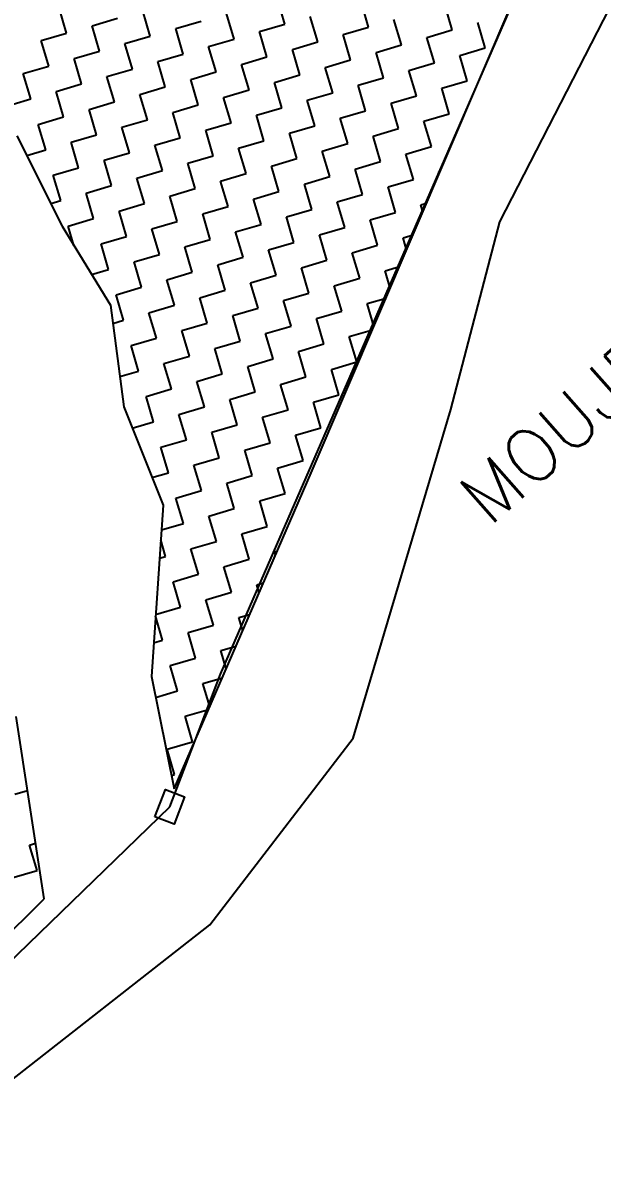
# Model space of a CAD drawing. Header units: metres. Extents: x 283645 to 285797, y 2017393 to 2020400.
# Drawn here: x 284914.7 to 285056.9, y 2017535.9 to 2017814.7 of the extents above; entities that cross this region are included whole.
import ezdxf

# ---------------------------------------------------------------- set-up
doc = ezdxf.new("R2010")
doc.units = ezdxf.units.M
for name, color, linetype in [('POLY_HATCH', 12, 'Continuous'), ('TEXT_MAPOUT', 7, 'Continuous'), ('V_BOUND_LINE', 7, 'Continuous'), ('VILLAGE BOUNDRY', 1, 'Continuous')]:
    doc.layers.add(name, color=color, linetype=linetype)
doc.styles.get("Standard").update_dxf_attribs({"font": 'simplex.shx'})

msp = doc.modelspace()

# ---------------------------------------------------------------- linework, layer by layer
msp.add_lwpolyline([(284947.14, 2017619.9), (284949.73, 2017626.66), (284954.4, 2017624.87), (284951.81, 2017618.11)], close=True)
at = {"layer": 'POLY_HATCH'}
for p, q in [((284985.46, 2017704.31), (285035.77, 2017821.82)), ((284913.27, 2017786.97), (284924.37, 2017764.83)), ((284924.37, 2017764.83), (284936.19, 2017745.43)), ((284936.19, 2017745.43), (284939.47, 2017720.48)), ((284939.47, 2017720.48), (284949.12, 2017696.38)), ((284951.84, 2017626.79), (284985.46, 2017704.31)), ((284949.12, 2017696.38), (284946.25, 2017654.35)), ((284946.25, 2017654.35), (284951.84, 2017626.79)), ((284919.96, 2017599.82), (284913.06, 2017644.56)), ((284841.54, 2017522.26), (284919.96, 2017599.82))]:
    msp.add_line(p, q, dxfattribs=at)
at = {"layer": 'POLY_HATCH', "linetype": 'Continuous'}
for p, q in [((284925.46, 2017812.18), (284923.62, 2017818.41)), ((284979, 2017814.41), (284977.16, 2017820.64)), ((284999.54, 2017813.68), (284997.7, 2017819.92)), ((285020.08, 2017812.96), (285018.24, 2017819.19)), ((284931.69, 2017814.01), (284937.92, 2017815.85)), ((284945.99, 2017811.45), (284944.16, 2017817.69)), ((284966.53, 2017810.73), (284964.7, 2017816.96)), ((284987.07, 2017810.01), (284985.23, 2017816.24)), ((285007.61, 2017809.29), (285005.77, 2017815.52)), ((284933.53, 2017807.78), (284931.69, 2017814.01)), ((284952.23, 2017813.29), (284958.46, 2017815.13)), ((284954.06, 2017807.06), (284952.23, 2017813.29)), ((284972.77, 2017812.57), (284979, 2017814.41)), ((284993.3, 2017811.85), (284999.54, 2017813.68)), ((285013.84, 2017811.12), (285020.08, 2017812.96)), ((285028.15, 2017808.56), (285026.31, 2017814.8)), ((284919.22, 2017810.34), (284925.46, 2017812.18)), ((284921.06, 2017804.11), (284919.22, 2017810.34)), ((284939.76, 2017809.62), (284945.99, 2017811.45)), ((284960.3, 2017808.89), (284966.53, 2017810.73)), ((284974.6, 2017806.33), (284972.77, 2017812.57)), ((284980.84, 2017808.17), (284987.07, 2017810.01)), ((284995.14, 2017805.61), (284993.3, 2017811.85)), ((285015.68, 2017804.89), (285013.84, 2017811.12)), ((284927.29, 2017805.94), (284933.53, 2017807.78)), ((284941.6, 2017803.38), (284939.76, 2017809.62)), ((284962.14, 2017802.66), (284960.3, 2017808.89)), ((284982.67, 2017801.94), (284980.84, 2017808.17)), ((285001.38, 2017807.45), (285007.61, 2017809.29)), ((285003.21, 2017801.22), (285001.38, 2017807.45)), ((285021.91, 2017806.73), (285028.15, 2017808.56)), ((284929.13, 2017799.71), (284927.29, 2017805.94)), ((284947.83, 2017805.22), (284954.06, 2017807.06)), ((284949.67, 2017798.99), (284947.83, 2017805.22)), ((284968.37, 2017804.5), (284974.6, 2017806.33)), ((284970.21, 2017798.26), (284968.37, 2017804.5)), ((284988.91, 2017803.77), (284995.14, 2017805.61)), ((285009.45, 2017803.05), (285015.68, 2017804.89)), ((285023.75, 2017800.49), (285021.91, 2017806.73)), ((284914.82, 2017802.27), (284921.06, 2017804.11)), ((284916.66, 2017796.03), (284914.82, 2017802.27)), ((284935.36, 2017801.55), (284941.6, 2017803.38)), ((284955.9, 2017800.82), (284962.14, 2017802.66)), ((284976.44, 2017800.1), (284982.67, 2017801.94)), ((284990.74, 2017797.54), (284988.91, 2017803.77)), ((285011.28, 2017796.82), (285009.45, 2017803.05)), ((284922.9, 2017797.87), (284929.13, 2017799.71)), ((284937.2, 2017795.31), (284935.36, 2017801.55)), ((284943.43, 2017797.15), (284949.67, 2017798.99)), ((284957.74, 2017794.59), (284955.9, 2017800.82)), ((284978.28, 2017793.87), (284976.44, 2017800.1)), ((284996.98, 2017799.38), (285003.21, 2017801.22)), ((284998.82, 2017793.14), (284996.98, 2017799.38)), ((285017.52, 2017798.66), (285023.75, 2017800.49)), ((284912.32, 2017794.75), (284916.66, 2017796.03)), ((284924.73, 2017791.64), (284922.9, 2017797.87)), ((284945.27, 2017790.92), (284943.43, 2017797.15)), ((284963.97, 2017796.43), (284970.21, 2017798.26)), ((284965.81, 2017790.19), (284963.97, 2017796.43)), ((284984.51, 2017795.7), (284990.74, 2017797.54)), ((285005.05, 2017794.98), (285011.28, 2017796.82)), ((285019.35, 2017792.42), (285017.52, 2017798.66)), ((284930.97, 2017793.47), (284937.2, 2017795.31)), ((284932.8, 2017787.24), (284930.97, 2017793.47)), ((284951.5, 2017792.75), (284957.74, 2017794.59)), ((284972.04, 2017792.03), (284978.28, 2017793.87)), ((284986.35, 2017789.47), (284984.51, 2017795.7)), ((285006.89, 2017788.75), (285005.05, 2017794.98)), ((284918.5, 2017789.8), (284924.73, 2017791.64)), ((284939.04, 2017789.08), (284945.27, 2017790.92)), ((284953.34, 2017786.52), (284951.5, 2017792.75)), ((284973.88, 2017785.8), (284972.04, 2017792.03)), ((284992.58, 2017791.31), (284998.82, 2017793.14)), ((284994.42, 2017785.07), (284992.58, 2017791.31)), ((285013.12, 2017790.58), (285019.35, 2017792.42)), ((285014.96, 2017784.35), (285013.12, 2017790.58)), ((284920.34, 2017783.57), (284918.5, 2017789.8)), ((284940.87, 2017782.84), (284939.04, 2017789.08)), ((284959.58, 2017788.36), (284965.81, 2017790.19)), ((284961.41, 2017782.12), (284959.58, 2017788.36)), ((284980.11, 2017787.63), (284986.35, 2017789.47)), ((284981.95, 2017781.4), (284980.11, 2017787.63)), ((285000.65, 2017786.91), (285006.89, 2017788.75)), ((284926.57, 2017785.4), (284932.8, 2017787.24)), ((284928.41, 2017779.17), (284926.57, 2017785.4)), ((284947.11, 2017784.68), (284953.34, 2017786.52)), ((284967.65, 2017783.96), (284973.88, 2017785.8)), ((284988.19, 2017783.24), (284994.42, 2017785.07)), ((285002.49, 2017780.68), (285000.65, 2017786.91)), ((284915.66, 2017782.19), (284920.34, 2017783.57)), ((284934.64, 2017781.01), (284940.87, 2017782.84)), ((284948.95, 2017778.45), (284947.11, 2017784.68)), ((284955.18, 2017780.28), (284961.41, 2017782.12)), ((284969.48, 2017777.72), (284967.65, 2017783.96)), ((284990.02, 2017777), (284988.19, 2017783.24)), ((285008.72, 2017782.51), (285014.96, 2017784.35)), ((285010.56, 2017776.28), (285008.72, 2017782.51)), ((284936.48, 2017774.77), (284934.64, 2017781.01)), ((284957.02, 2017774.05), (284955.18, 2017780.28)), ((284975.72, 2017779.56), (284981.95, 2017781.4)), ((284977.55, 2017773.33), (284975.72, 2017779.56)), ((284996.26, 2017778.84), (285002.49, 2017780.68)), ((284922.17, 2017777.33), (284928.41, 2017779.17)), ((284924.01, 2017771.1), (284922.17, 2017777.33)), ((284942.71, 2017776.61), (284948.95, 2017778.45)), ((284944.55, 2017770.38), (284942.71, 2017776.61)), ((284963.25, 2017775.89), (284969.48, 2017777.72)), ((284983.79, 2017775.17), (284990.02, 2017777)), ((284998.09, 2017772.61), (284996.26, 2017778.84)), ((285016.79, 2017778.12), (285017.1, 2017778.21)), ((285016.9, 2017777.75), (285016.79, 2017778.12)), ((284930.24, 2017772.94), (284936.48, 2017774.77)), ((284950.78, 2017772.21), (284957.02, 2017774.05)), ((284965.09, 2017769.65), (284963.25, 2017775.89)), ((284985.63, 2017768.93), (284983.79, 2017775.17)), ((285004.33, 2017774.44), (285010.56, 2017776.28)), ((285006.16, 2017768.21), (285004.33, 2017774.44)), ((284921.58, 2017770.38), (284924.01, 2017771.1)), ((284932.08, 2017766.7), (284930.24, 2017772.94)), ((284952.62, 2017765.98), (284950.78, 2017772.21)), ((284971.32, 2017771.49), (284977.55, 2017773.33)), ((284973.16, 2017765.26), (284971.32, 2017771.49)), ((284991.86, 2017770.77), (284998.09, 2017772.61)), ((284938.31, 2017768.54), (284944.55, 2017770.38)), ((284940.15, 2017762.31), (284938.31, 2017768.54)), ((284958.85, 2017767.82), (284965.09, 2017769.65)), ((284979.39, 2017767.09), (284985.63, 2017768.93)), ((284993.7, 2017764.53), (284991.86, 2017770.77)), ((284999.93, 2017766.37), (285006.16, 2017768.21)), ((285012.4, 2017770.05), (285013.78, 2017770.45)), ((285012.89, 2017768.38), (285012.4, 2017770.05)), ((284925.85, 2017764.87), (284932.08, 2017766.7)), ((284946.39, 2017764.14), (284952.62, 2017765.98)), ((284960.69, 2017761.58), (284958.85, 2017767.82)), ((284981.23, 2017760.86), (284979.39, 2017767.09)), ((285001.77, 2017760.14), (284999.93, 2017766.37)), ((284927.25, 2017760.1), (284925.85, 2017764.87)), ((284948.22, 2017757.91), (284946.39, 2017764.14)), ((284966.92, 2017763.42), (284973.16, 2017765.26)), ((284968.76, 2017757.19), (284966.92, 2017763.42)), ((284987.46, 2017762.7), (284993.7, 2017764.53)), ((284989.3, 2017756.46), (284987.46, 2017762.7)), ((285008, 2017761.98), (285010.46, 2017762.7)), ((284933.92, 2017760.47), (284940.15, 2017762.31)), ((284935.76, 2017754.23), (284933.92, 2017760.47)), ((284954.46, 2017759.75), (284960.69, 2017761.58)), ((284956.29, 2017753.51), (284954.46, 2017759.75)), ((284975, 2017759.02), (284981.23, 2017760.86)), ((284995.53, 2017758.3), (285001.77, 2017760.14)), ((285008.88, 2017759), (285008, 2017761.98)), ((284941.99, 2017756.07), (284948.22, 2017757.91)), ((284962.53, 2017755.35), (284968.76, 2017757.19)), ((284976.83, 2017752.79), (284975, 2017759.02)), ((284997.37, 2017752.07), (284995.53, 2017758.3)), ((284931.58, 2017753), (284935.76, 2017754.23)), ((284943.83, 2017749.84), (284941.99, 2017756.07)), ((284964.36, 2017749.12), (284962.53, 2017755.35)), ((284983.07, 2017754.63), (284989.3, 2017756.46)), ((284984.9, 2017748.39), (284983.07, 2017754.63)), ((285003.6, 2017753.9), (285007.14, 2017754.95)), ((284950.06, 2017751.68), (284956.29, 2017753.51)), ((284951.9, 2017745.44), (284950.06, 2017751.68)), ((284970.6, 2017750.95), (284976.83, 2017752.79)), ((284991.14, 2017750.23), (284997.37, 2017752.07)), ((285004.86, 2017749.63), (285003.6, 2017753.9)), ((284937.59, 2017748), (284943.83, 2017749.84)), ((284958.13, 2017747.28), (284964.36, 2017749.12)), ((284972.44, 2017744.72), (284970.6, 2017750.95)), ((284992.97, 2017744), (284991.14, 2017750.23)), ((284939.43, 2017741.77), (284937.59, 2017748)), ((284959.97, 2017741.04), (284958.13, 2017747.28)), ((284978.67, 2017746.56), (284984.9, 2017748.39)), ((284980.51, 2017740.32), (284978.67, 2017746.56)), ((284999.21, 2017745.83), (285003.82, 2017747.19)), ((285000.85, 2017740.26), (284999.21, 2017745.83)), ((284945.66, 2017743.6), (284951.9, 2017745.44)), ((284947.5, 2017737.37), (284945.66, 2017743.6)), ((284966.2, 2017742.88), (284972.44, 2017744.72)), ((284986.74, 2017742.16), (284992.97, 2017744)), ((284936.77, 2017740.98), (284939.43, 2017741.77)), ((284953.73, 2017739.21), (284959.97, 2017741.04)), ((284968.04, 2017736.65), (284966.2, 2017742.88)), ((284974.27, 2017738.48), (284980.51, 2017740.32)), ((284988.58, 2017735.93), (284986.74, 2017742.16)), ((284955.57, 2017732.97), (284953.73, 2017739.21)), ((284976.11, 2017732.25), (284974.27, 2017738.48)), ((284994.81, 2017737.76), (285000.5, 2017739.44)), ((284996.65, 2017731.53), (284994.81, 2017737.76)), ((284941.27, 2017735.53), (284947.5, 2017737.37)), ((284943.1, 2017729.3), (284941.27, 2017735.53)), ((284961.8, 2017734.81), (284968.04, 2017736.65)), ((284963.64, 2017728.58), (284961.8, 2017734.81)), ((284982.34, 2017734.09), (284988.58, 2017735.93)), ((284949.34, 2017731.14), (284955.57, 2017732.97)), ((284969.88, 2017730.41), (284976.11, 2017732.25)), ((284984.18, 2017727.85), (284982.34, 2017734.09)), ((284938.49, 2017727.94), (284943.1, 2017729.3)), ((284951.17, 2017724.9), (284949.34, 2017731.14)), ((284971.71, 2017724.18), (284969.88, 2017730.41)), ((284990.41, 2017729.69), (284996.65, 2017731.53)), ((284992.25, 2017723.46), (284990.41, 2017729.69)), ((284957.41, 2017726.74), (284963.64, 2017728.58)), ((284959.25, 2017720.51), (284957.41, 2017726.74)), ((284977.95, 2017726.02), (284984.18, 2017727.85)), ((284944.94, 2017723.07), (284951.17, 2017724.9)), ((284965.48, 2017722.34), (284971.71, 2017724.18)), ((284979.78, 2017719.78), (284977.95, 2017726.02)), ((284946.78, 2017716.83), (284944.94, 2017723.07)), ((284967.32, 2017716.11), (284965.48, 2017722.34)), ((284986.02, 2017721.62), (284992.25, 2017723.46)), ((284987.85, 2017715.39), (284986.02, 2017721.62)), ((284953.01, 2017718.67), (284959.25, 2017720.51)), ((284954.85, 2017712.43), (284953.01, 2017718.67)), ((284973.55, 2017717.95), (284979.78, 2017719.78)), ((284975.39, 2017711.71), (284973.55, 2017717.95)), ((284941.55, 2017715.29), (284946.78, 2017716.83)), ((284961.08, 2017714.27), (284967.32, 2017716.11)), ((284981.62, 2017713.55), (284987.85, 2017715.39)), ((284948.61, 2017710.6), (284954.85, 2017712.43)), ((284962.92, 2017708.04), (284961.08, 2017714.27)), ((284983.46, 2017707.32), (284981.62, 2017713.55)), ((284950.45, 2017704.36), (284948.61, 2017710.6)), ((284969.15, 2017709.88), (284975.39, 2017711.71)), ((284970.99, 2017703.64), (284969.15, 2017709.88)), ((284956.69, 2017706.2), (284962.92, 2017708.04)), ((284977.22, 2017705.48), (284983.46, 2017707.32)), ((284946.4, 2017703.17), (284950.45, 2017704.36)), ((284958.52, 2017699.97), (284956.69, 2017706.2)), ((284979.06, 2017699.24), (284977.22, 2017705.48)), ((284964.76, 2017701.8), (284970.99, 2017703.64)), ((284966.59, 2017695.57), (284964.76, 2017701.8)), ((284952.29, 2017698.13), (284958.52, 2017699.97)), ((284972.83, 2017697.41), (284979.06, 2017699.24)), ((284954.13, 2017691.9), (284952.29, 2017698.13)), ((284974.66, 2017691.17), (284972.83, 2017697.41)), ((284960.36, 2017693.73), (284966.59, 2017695.57)), ((284962.2, 2017687.5), (284960.36, 2017693.73)), ((284948.7, 2017690.3), (284954.13, 2017691.9)), ((284968.43, 2017689.34), (284974.66, 2017691.17)), ((284949.73, 2017683.83), (284948.54, 2017687.87)), ((284955.96, 2017685.66), (284962.2, 2017687.5)), ((284970.27, 2017683.1), (284968.43, 2017689.34)), ((284957.8, 2017679.43), (284955.96, 2017685.66)), ((284976.5, 2017684.94), (284977.14, 2017685.13)), ((284976.73, 2017684.17), (284976.5, 2017684.94)), ((284948.23, 2017683.38), (284949.73, 2017683.83)), ((284964.03, 2017681.27), (284970.27, 2017683.1)), ((284951.57, 2017677.59), (284957.8, 2017679.43)), ((284965.87, 2017675.03), (284964.03, 2017681.27)), ((284953.4, 2017671.36), (284951.57, 2017677.59)), ((284972.11, 2017676.87), (284973.77, 2017677.36)), ((284972.69, 2017674.87), (284972.11, 2017676.87)), ((284959.64, 2017673.19), (284965.87, 2017675.03)), ((284947.29, 2017669.55), (284953.4, 2017671.36)), ((284961.47, 2017666.96), (284959.64, 2017673.19)), ((284949.01, 2017663.29), (284947.26, 2017669.21)), ((284967.71, 2017668.8), (284970.41, 2017669.59)), ((284968.66, 2017665.57), (284967.71, 2017668.8)), ((284955.24, 2017665.12), (284961.47, 2017666.96)), ((284957.08, 2017658.89), (284955.24, 2017665.12)), ((284946.81, 2017662.64), (284949.01, 2017663.29)), ((284963.31, 2017660.73), (284967.04, 2017661.83)), ((284964.63, 2017656.27), (284963.31, 2017660.73)), ((284950.84, 2017657.05), (284957.08, 2017658.89)), ((284952.68, 2017650.82), (284950.84, 2017657.05)), ((284958.91, 2017652.66), (284963.67, 2017654.06)), ((284960.59, 2017646.96), (284958.91, 2017652.66)), ((284947.29, 2017649.23), (284952.68, 2017650.82)), ((284954.52, 2017644.59), (284960.3, 2017646.29)), ((284956.36, 2017638.35), (284954.52, 2017644.59)), ((284950.12, 2017636.51), (284956.36, 2017638.35)), ((284951.96, 2017630.28), (284950.12, 2017636.51)), ((284951.18, 2017630.05), (284951.96, 2017630.28)), ((284912.72, 2017625.49), (284915.86, 2017626.42)), ((284916.39, 2017613.02), (284917.86, 2017613.46)), ((284918.23, 2017606.79), (284916.39, 2017613.02)), ((284912, 2017604.95), (284918.23, 2017606.79))]:
    msp.add_line(p, q, dxfattribs=at)
at = {"layer": 'V_BOUND_LINE'}
for p, q in [((284963.25, 2017654.96), (285078.06, 2017918.8)), ((284950.77, 2017622.38), (284963.25, 2017654.96)), ((284861.67, 2017536.02), (284950.77, 2017622.38))]:
    msp.add_line(p, q, dxfattribs=at)
at = {"layer": 'VILLAGE BOUNDRY'}
for p, q in [((285031.74, 2017765.92), (285067.14, 2017834.84)), ((285019.71, 2017719.83), (285031.74, 2017765.92)), ((284995.73, 2017639.25), (285019.71, 2017719.83)), ((284960.58, 2017593.4), (284995.73, 2017639.25)), ((284902.33, 2017547.84), (284960.58, 2017593.4))]:
    msp.add_line(p, q, dxfattribs=at)

# ---------------------------------------------------------------- texts
at = {"layer": 'TEXT_MAPOUT'}
msp.add_text('MOUJE KUDGAON CHI SHIV', height=12.9978, rotation=41.3416, dxfattribs=at).set_placement((285029.2, 2017690.92))

doc.saveas('drawing.dxf')
